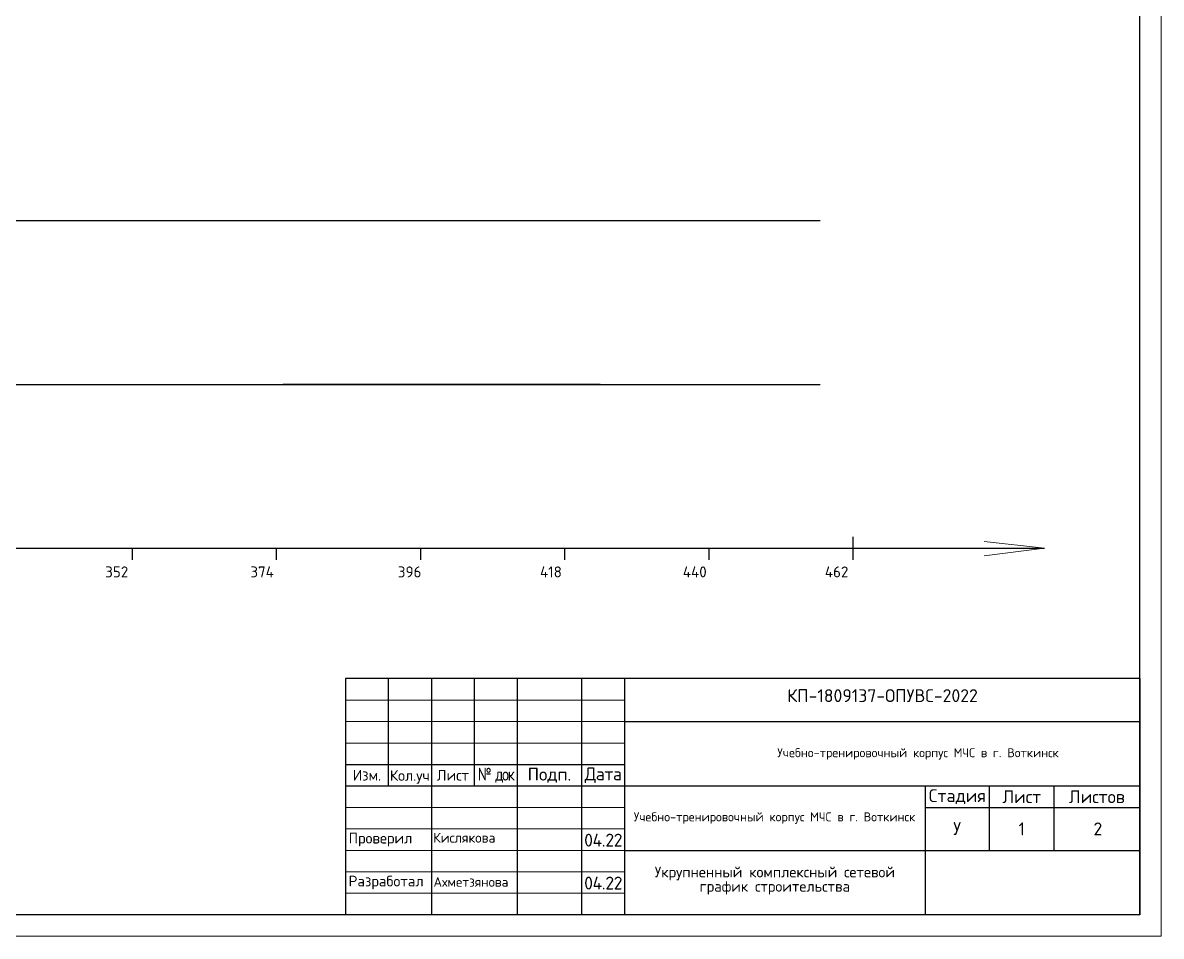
# Model space of a CAD drawing. Header units: millimetres. Extents: x -152693 to 518302, y -31658 to 793547.
# Drawn here: x -92232 to -64388, y 26052 to 48391 of the extents above; entities that cross this region are included whole.
import ezdxf

# ---------------------------------------------------------------- set-up
doc = ezdxf.new("R2010")
doc.units = ezdxf.units.MM
doc.linetypes.add('ACAD_ISO02W100', pattern=[15, 12, -3])
doc.linetypes.add('DASHED', pattern=[7, 5, -2, 0])
doc.layers.add('PDF _Текст', color=7, linetype='Continuous')
doc.layers.add('Размерная', color=5, linetype='Continuous')
for name, color, linetype, lineweight in [('Текст', 42, 'Continuous', 30), ('толстые', 3, 'Continuous', 40), ('тонкие', 6, 'Continuous', 18)]:
    doc.layers.add(name, color=color, linetype=linetype, lineweight=lineweight)
doc.styles.add('isocpeur', font='isocpeur.ttf')
doc.styles.add('PDF ISOCPEUR', font='isocpeur.ttf')
doc.styles.add('ГОСТ 300', font='isocpeur.ttf', dxfattribs={"height": 300})
doc.styles.add('ГОСТ 450', font='isocpeur.ttf', dxfattribs={"height": 450})
doc.styles.add('стиль1', font='isocpeur.ttf')

msp = doc.modelspace()

# ---------------------------------------------------------------- linework, layer by layer
at = {"color": 0, "lineweight": 30, "ltscale": 1000}
for q in [(-64913.2664, 56712.26969), (-106388.2664, 26577.26969)]:
    msp.add_line((-64913.2664, 26577.26969), q, dxfattribs=at)
at = {"linetype": 'ACAD_ISO02W100'}
for p, q in [((-72733.7134, 43550.48965), (-146594.3301, 43550.48965)), ((-146594.3301, 39544.91727), (-72733.7134, 39544.91727))]:
    msp.add_line(p, q, dxfattribs=at)
for p, q in [((-78113.26378, 39544.91727), (-85875.75248, 39544.91727)), ((-71920.73891, 35260.51388), (-71920.73891, 35822.87025)), ((-146594.3301, 35539.34489), (-67242.64481, 35539.34489)), ((-89552.53237, 35260.51388), (-89552.53237, 35539.34489)), ((-86026.17368, 35260.51388), (-86026.17368, 35539.34489)), ((-82499.81499, 35260.51388), (-82499.81499, 35539.34489)), ((-78973.4563, 35260.51388), (-78973.4563, 35539.34489)), ((-75447.0976, 35260.51388), (-75447.0976, 35539.34489))]:
    msp.add_line(p, q)
at = {"color": 18, "lineweight": 20, "true_color": 0x000000}
for p, q in [((-146594.3301, 35539.34489), (-75046.38347, 35539.34489)), ((-143894.46538, 35539.34489), (-67242.64481, 35539.34489))]:
    msp.add_line(p, q, dxfattribs=at)
at = {"color": 0, "linetype": 'ByBlock', "lineweight": 15, "ltscale": 20}
msp.add_lwpolyline([(-152693.2664, 26052.26969), (-64388.2664, 26052.26969), (-64388.2664, 88422.26969), (-152693.2664, 88422.26969)], close=True, dxfattribs=at)
at = {"lineweight": 20}
msp.add_lwpolyline([(-68720.13725, 35707.24176), (-67242.64481, 35539.34489), (-68720.13725, 35354.65833)], dxfattribs=at)
at = {"layer": 'толстые', "color": 7, "lineweight": 30}
for p, q in [((-64913.2664, 32352.26969), (-84338.2664, 32352.26969)), ((-64913.2664, 32352.26969), (-84338.2664, 32352.26969)), ((-83287.75714, 29727.26969), (-83287.75714, 32352.26969)), ((-83287.75714, 29727.26969), (-83287.75714, 32352.26969)), ((-82238.10883, 32352.26969), (-82238.10883, 26577.26969)), ((-82238.10883, 32352.26969), (-82238.10883, 26577.26969)), ((-81188.10883, 32352.26969), (-81188.10883, 29727.26969)), ((-81188.10883, 32352.26969), (-81188.10883, 29727.26969)), ((-80138.10883, 32352.26969), (-80138.10883, 26577.26969)), ((-80138.10883, 32352.26969), (-80138.10883, 26577.26969)), ((-78563.10883, 32352.26969), (-78563.10883, 26577.26969)), ((-78563.10883, 32352.26969), (-78563.10883, 26577.26969)), ((-77513.10883, 32352.26969), (-77513.10883, 26577.26969)), ((-77513.10883, 32352.26969), (-77513.10883, 26577.26969)), ((-64913.2664, 32352.26969), (-64913.2664, 26577.26969)), ((-64913.2664, 32352.26969), (-64913.2664, 26577.26969)), ((-77513.10883, 31302.26969), (-64913.2664, 31302.26969)), ((-77513.10883, 31302.26969), (-64913.2664, 31302.26969)), ((-84338.2664, 30252.26969), (-77513.10883, 30252.26969)), ((-84338.2664, 30252.26969), (-77513.10883, 30252.26969)), ((-84338.2664, 29727.26969), (-64913.2664, 29727.26969)), ((-84338.2664, 29727.26969), (-64913.2664, 29727.26969)), ((-70162.60612, 29727.26969), (-70162.60612, 26577.26969)), ((-70162.60612, 29727.26969), (-70162.60612, 26577.26969)), ((-68587.60612, 28152.26969), (-68587.60612, 29727.26969)), ((-68587.60612, 28152.26969), (-68587.60612, 29727.26969)), ((-67012.80246, 29727.26969), (-67012.80246, 28152.35265)), ((-67012.80246, 29727.26969), (-67012.80246, 28152.35265)), ((-70162.60612, 29202.26969), (-64913.2664, 29202.26969)), ((-70162.60612, 29202.26969), (-64913.2664, 29202.26969)), ((-77513.10883, 28152.26969), (-64913.2664, 28152.26969)), ((-77513.10883, 28152.26969), (-64913.2664, 28152.26969)), ((-64913.2664, 26577.26969), (-84338.2664, 26577.26969)), ((-64913.2664, 26577.26969), (-84338.2664, 26577.26969))]:
    msp.add_line(p, q, dxfattribs=at)
at = {"layer": 'толстые', "color": 7, "lineweight": 30, "ltscale": 6}
msp.add_line((-84338.2664, 32352.26969), (-84338.2664, 26577.26969), dxfattribs=at)
msp.add_line((-84338.2664, 32352.26969), (-84338.2664, 26577.26969), dxfattribs=at)
at = {"layer": 'толстые', "color": 7, "lineweight": 5}
for p, q in [((-64913.2664, 32352.26969), (-84338.2664, 32352.26969)), ((-64913.2664, 32352.26969), (-84338.2664, 32352.26969)), ((-83287.75714, 29727.26969), (-83287.75714, 32352.26969)), ((-83287.75714, 29727.26969), (-83287.75714, 32352.26969)), ((-82238.10883, 32352.26969), (-82238.10883, 26577.26969)), ((-82238.10883, 32352.26969), (-82238.10883, 26577.26969)), ((-81188.10883, 32352.26969), (-81188.10883, 29727.26969)), ((-81188.10883, 32352.26969), (-81188.10883, 29727.26969)), ((-80138.10883, 32352.26969), (-80138.10883, 26577.26969)), ((-80138.10883, 32352.26969), (-80138.10883, 26577.26969)), ((-78563.10883, 32352.26969), (-78563.10883, 26577.26969)), ((-78563.10883, 32352.26969), (-78563.10883, 26577.26969)), ((-77513.10883, 32352.26969), (-77513.10883, 26577.26969)), ((-77513.10883, 32352.26969), (-77513.10883, 26577.26969)), ((-64913.2664, 32352.26969), (-64913.2664, 26577.26969)), ((-64913.2664, 32352.26969), (-64913.2664, 26577.26969)), ((-77513.10883, 31302.26969), (-64913.2664, 31302.26969)), ((-77513.10883, 31302.26969), (-64913.2664, 31302.26969)), ((-84338.2664, 30252.26969), (-77513.10883, 30252.26969)), ((-84338.2664, 30252.26969), (-77513.10883, 30252.26969)), ((-84338.2664, 29727.26969), (-64913.2664, 29727.26969)), ((-84338.2664, 29727.26969), (-64913.2664, 29727.26969)), ((-70162.60612, 29727.26969), (-70162.60612, 26577.26969)), ((-70162.60612, 29727.26969), (-70162.60612, 26577.26969)), ((-68587.60612, 28152.26969), (-68587.60612, 29727.26969)), ((-68587.60612, 28152.26969), (-68587.60612, 29727.26969)), ((-67012.80246, 29727.26969), (-67012.80246, 28152.35265)), ((-67012.80246, 29727.26969), (-67012.80246, 28152.35265)), ((-70162.60612, 29202.26969), (-64913.2664, 29202.26969)), ((-70162.60612, 29202.26969), (-64913.2664, 29202.26969)), ((-77513.10883, 28152.26969), (-64913.2664, 28152.26969)), ((-77513.10883, 28152.26969), (-64913.2664, 28152.26969)), ((-64913.2664, 26577.26969), (-84338.2664, 26577.26969)), ((-64913.2664, 26577.26969), (-84338.2664, 26577.26969))]:
    msp.add_line(p, q, dxfattribs=at)
at = {"layer": 'толстые', "color": 7, "lineweight": 5, "ltscale": 6}
msp.add_line((-84338.2664, 32352.26969), (-84338.2664, 26577.26969), dxfattribs=at)
msp.add_line((-84338.2664, 32352.26969), (-84338.2664, 26577.26969), dxfattribs=at)
at = {"layer": 'тонкие', "color": 7}
for p, q in [((-84338.2664, 31827.26969), (-77513.10883, 31827.26969)), ((-84338.2664, 31827.26969), (-77513.10883, 31827.26969)), ((-84338.2664, 31302.26969), (-77513.10883, 31302.26969)), ((-84338.2664, 31302.26969), (-77513.10883, 31302.26969)), ((-84338.2664, 30777.26969), (-77513.10883, 30777.26969)), ((-84338.2664, 30777.26969), (-77513.10883, 30777.26969)), ((-84338.2664, 29202.26969), (-77513.10883, 29202.26969)), ((-84338.2664, 29202.26969), (-77513.10883, 29202.26969)), ((-84338.2664, 28677.26969), (-77513.10883, 28677.26969)), ((-84338.2664, 28677.26969), (-77513.10883, 28677.26969)), ((-84338.2664, 28152.26969), (-77513.10883, 28152.26969)), ((-84338.2664, 28152.26969), (-77513.10883, 28152.26969)), ((-84338.2664, 27627.26969), (-77513.10883, 27627.26969)), ((-84338.2664, 27627.26969), (-77513.10883, 27627.26969)), ((-84338.2664, 27102.26969), (-77513.10883, 27102.26969)), ((-84338.2664, 27102.26969), (-77513.10883, 27102.26969))]:
    msp.add_line(p, q, dxfattribs=at)
at = {"layer": 'тонкие', "color": 7, "lineweight": 5}
for p, q in [((-84338.2664, 31827.26969), (-77513.10883, 31827.26969)), ((-84338.2664, 31827.26969), (-77513.10883, 31827.26969)), ((-84338.2664, 31302.26969), (-77513.10883, 31302.26969)), ((-84338.2664, 31302.26969), (-77513.10883, 31302.26969)), ((-84338.2664, 30777.26969), (-77513.10883, 30777.26969)), ((-84338.2664, 30777.26969), (-77513.10883, 30777.26969)), ((-84338.2664, 29202.26969), (-77513.10883, 29202.26969)), ((-84338.2664, 29202.26969), (-77513.10883, 29202.26969)), ((-84338.2664, 28677.26969), (-77513.10883, 28677.26969)), ((-84338.2664, 28677.26969), (-77513.10883, 28677.26969)), ((-84338.2664, 28152.26969), (-77513.10883, 28152.26969)), ((-84338.2664, 28152.26969), (-77513.10883, 28152.26969)), ((-84338.2664, 27627.26969), (-77513.10883, 27627.26969)), ((-84338.2664, 27627.26969), (-77513.10883, 27627.26969)), ((-84338.2664, 27102.26969), (-77513.10883, 27102.26969)), ((-84338.2664, 27102.26969), (-77513.10883, 27102.26969))]:
    msp.add_line(p, q, dxfattribs=at)

# ---------------------------------------------------------------- texts
at = {"color": 0, "linetype": 'ByBlock', "lineweight": 5, "ltscale": 1000, "insert": (-73533.76117, 32093.10615), "char_height": 315, "attachment_point": 1, "style": 'ГОСТ 300'}
msp.add_mtext_dynamic_manual_height_columns('КП-{\\C256;1809137}-ОПУВС-2022', width=6299.475, gutter_width=1575, heights=[0], dxfattribs=at)
at = {"color": 0, "linetype": 'ByBlock', "lineweight": 15, "ltscale": 1000, "attachment_point": 1, "style": 'ГОСТ 300'}
for s, width, heights, insert, char_height in [('\\pxi1.26397,l1.0792;Учебно-тренировочный корпус МЧС в г. Воткинск', 11963.7, [0], (-74294.26205, 30649.99358), 220.5), ('\\pxi1.26397,l1.0792;Учебно-тренировочный корпус МЧС в г. Воткинск', 11963.7, [286.65], (-77805.25816, 29081.24033), 220.5), ('У', 318.15, [0], (-69475.5164, 28844.21969), 315)]:
    msp.add_mtext_dynamic_manual_height_columns(s, width=width, gutter_width=1575, heights=heights, dxfattribs=dict(at, insert=insert, char_height=char_height))
at = {"linetype": 'ByBlock', "lineweight": 15, "ltscale": 500, "insert": (-77513.10883, 27754.0066), "char_height": 262.5, "attachment_point": 1, "style": 'ГОСТ 300'}
msp.add_mtext_dynamic_manual_height_columns('\\A1;\\pxsm0.8,qc;{\\C256;\\c0;Укрупненный комплексный сетевой \\Pграфик строительства}', width=7350.5027111, gutter_width=1575, heights=[1425.16531], dxfattribs=at)
at = {"layer": 'PDF _Текст', "linetype": 'DASHED', "lineweight": 20, "char_height": 266.674317, "attachment_point": 7, "style": 'PDF ISOCPEUR'}
for s, insert in [('352', (-90215.70443, 34828.77554)), ('374', (-86665.8008, 34828.77554)), ('396', (-83058.70225, 34828.77554)), ('418', (-79582.14131, 34828.77554)), ('440', (-76088.66874, 34828.77554)), ('462', (-72615.42276, 34828.77554))]:
    msp.add_mtext(s, dxfattribs=dict(at, insert=insert))
at = {"layer": 'Размерная', "color": 0, "lineweight": 0, "ltscale": 100, "char_height": 315, "width": 1575, "attachment_point": 5, "style": 'стиль1'}
for s, insert in [('1', (-67800.10612, 28677.26969)), ('2', (-65937.06449, 28677.26969))]:
    msp.add_mtext(s, dxfattribs=dict(at, insert=insert))
at = {"layer": 'Текст', "color": 7, "lineweight": 5, "insert": (-83812.92725, 29989.76969), "char_height": 262.5, "width": 1050.3402319, "attachment_point": 5, "style": 'isocpeur'}
msp.add_mtext('{\\fISOCPEUR|b0|i0|c204|p34;Изм}.', dxfattribs=at)
at = {"layer": 'Текст', "color": 7, "lineweight": 5, "insert": (-82765.43996, 29947.40691), "char_height": 262.5, "width": 945, "attachment_point": 5, "line_spacing_factor": 1.2, "style": 'ГОСТ 450'}
msp.add_mtext('Кол.уч', dxfattribs=at)
at = {"layer": 'Текст', "color": 7, "style": 'ГОСТ 450'}
for s, insert, char_height, width, attachment_point in [('{\\fISOCPEUR|b0|i0|c204|p34;Лист}', (-81713.10883, 29989.76969), 262.5, 1050, 5), ('{\\fISOCPEUR|b0|i0|c204|p34;\\W0.8;\\T0.85;№\\fISOCPEUR|b0|i0|c0|p34; \\fISOCPEUR|b0|i0|c204|p34;док}', (-80663.10883, 29989.76969), 315, 1050, 5), ('{\\fISOCPEUR|b0|i0|c204|p34;Подп}.', (-79350.60883, 29989.76969), 315, 1575, 5), ('{\\fISOCPEUR|b0|i0|c204|p34;\\T0.95;Дата}', (-78038.10883, 29989.76969), 315, 1050, 5), ('{\\fISOCPEUR|b0|i0|c204|p34;Стадия}', (-69374.98292, 29464.76969), 315, 1575.2464099, 5), ('{\\fISOCPEUR|b0|i0|c204|p34;Лист}', (-67800.08109, 29464.76969), 315, 1574.5572547, 5), ('{\\fISOCPEUR|b0|i0|c204|p34;Листов}', (-65963.03443, 29464.76969), 315, 2099.536057, 5), ('{\\fISOCPEUR|b0|i0|c204|p34;Проверил}', (-84263.79617, 28581.8681), 262.5, 1794.8017417, 1), ('Кислякова', (-82197.03932, 28581.8681), 241.5, 1794.8017417, 1), ('{\\T0.95;04.22}', (-78038.10883, 28402.06724), 315, 1050, 5), ('{\\fISOCPEUR|b0|i0|c204|p34;Разработал}', (-84263.79617, 27531.8681), 262.5, 1794.8017417, 1), ('Ахметзянова', (-82188.76975, 27497.70269), 236.25, 1615.3215675, 1), ('{\\T0.95;04.22}', (-78038.10883, 27352.06724), 315, 1050, 5)]:
    msp.add_mtext(s, dxfattribs=dict(at, insert=insert, char_height=char_height, width=width, attachment_point=attachment_point))

doc.saveas('drawing.dxf')
